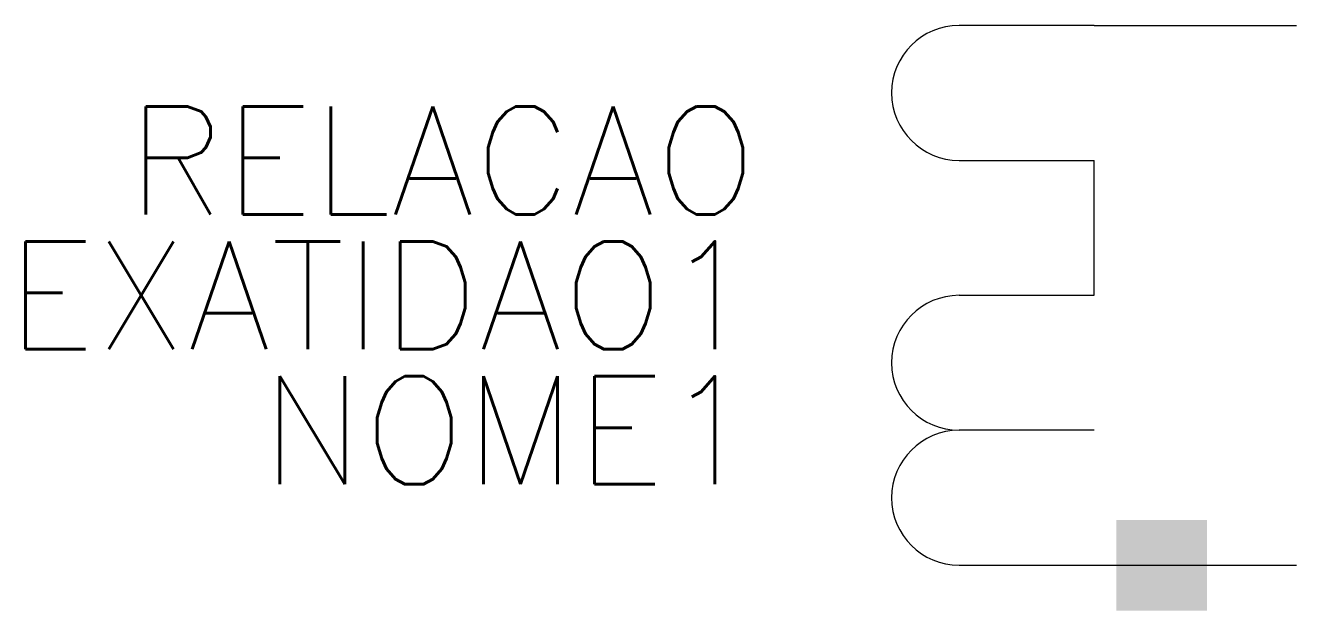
# Model space of a CAD drawing. Extents: x 196.5 to 220, y 179.2 to 190.
import ezdxf
from ezdxf.enums import TextEntityAlignment as Align

# ---------------------------------------------------------------- set-up
doc = ezdxf.new("R2010")
doc.units = 0
doc.header["$MEASUREMENT"] = 0
doc.layers.get('0').update_dxf_attribs({"linetype": 'CONTINUOUS'})
doc.styles.add('ROMANS', font='romans')

msp = doc.modelspace()

# ---------------------------------------------------------------- linework, layer by layer
for p, q in [((216.25, 190), (213.75, 190)), ((216.25, 190), (220, 190)), ((213.75, 187.5), (216.25, 187.5)), ((216.25, 185), (216.25, 187.5)), ((213.75, 185), (216.25, 185)), ((216.25, 182.5), (213.75, 182.5)), ((213.75, 180), (216.25, 180)), ((216.25, 180), (220, 180))]:
    msp.add_line(p, q)
for centre in [(213.75, 188.75), (213.75, 183.75), (213.75, 181.25)]:
    msp.add_arc(centre, 1.25, 90, 270)
msp.add_solid([(216.66, 179.16), (218.34, 179.16), (216.66, 180.84), (218.34, 180.84)])

# ---------------------------------------------------------------- texts
at = {"lineweight": -3, "style": 'ROMANS'}
for tag, text, p in [('RELACAO', 'RELACAO', (210, 187.5)), ('EXATIDAO1', 'EXATIDAO 1', (210, 185)), ('NOME1', '', (210, 182.5))]:
    msp.add_attdef(tag, text=text, height=2, dxfattribs=at).set_placement(p, align=Align.MIDDLE_RIGHT)

doc.saveas('drawing.dxf')
